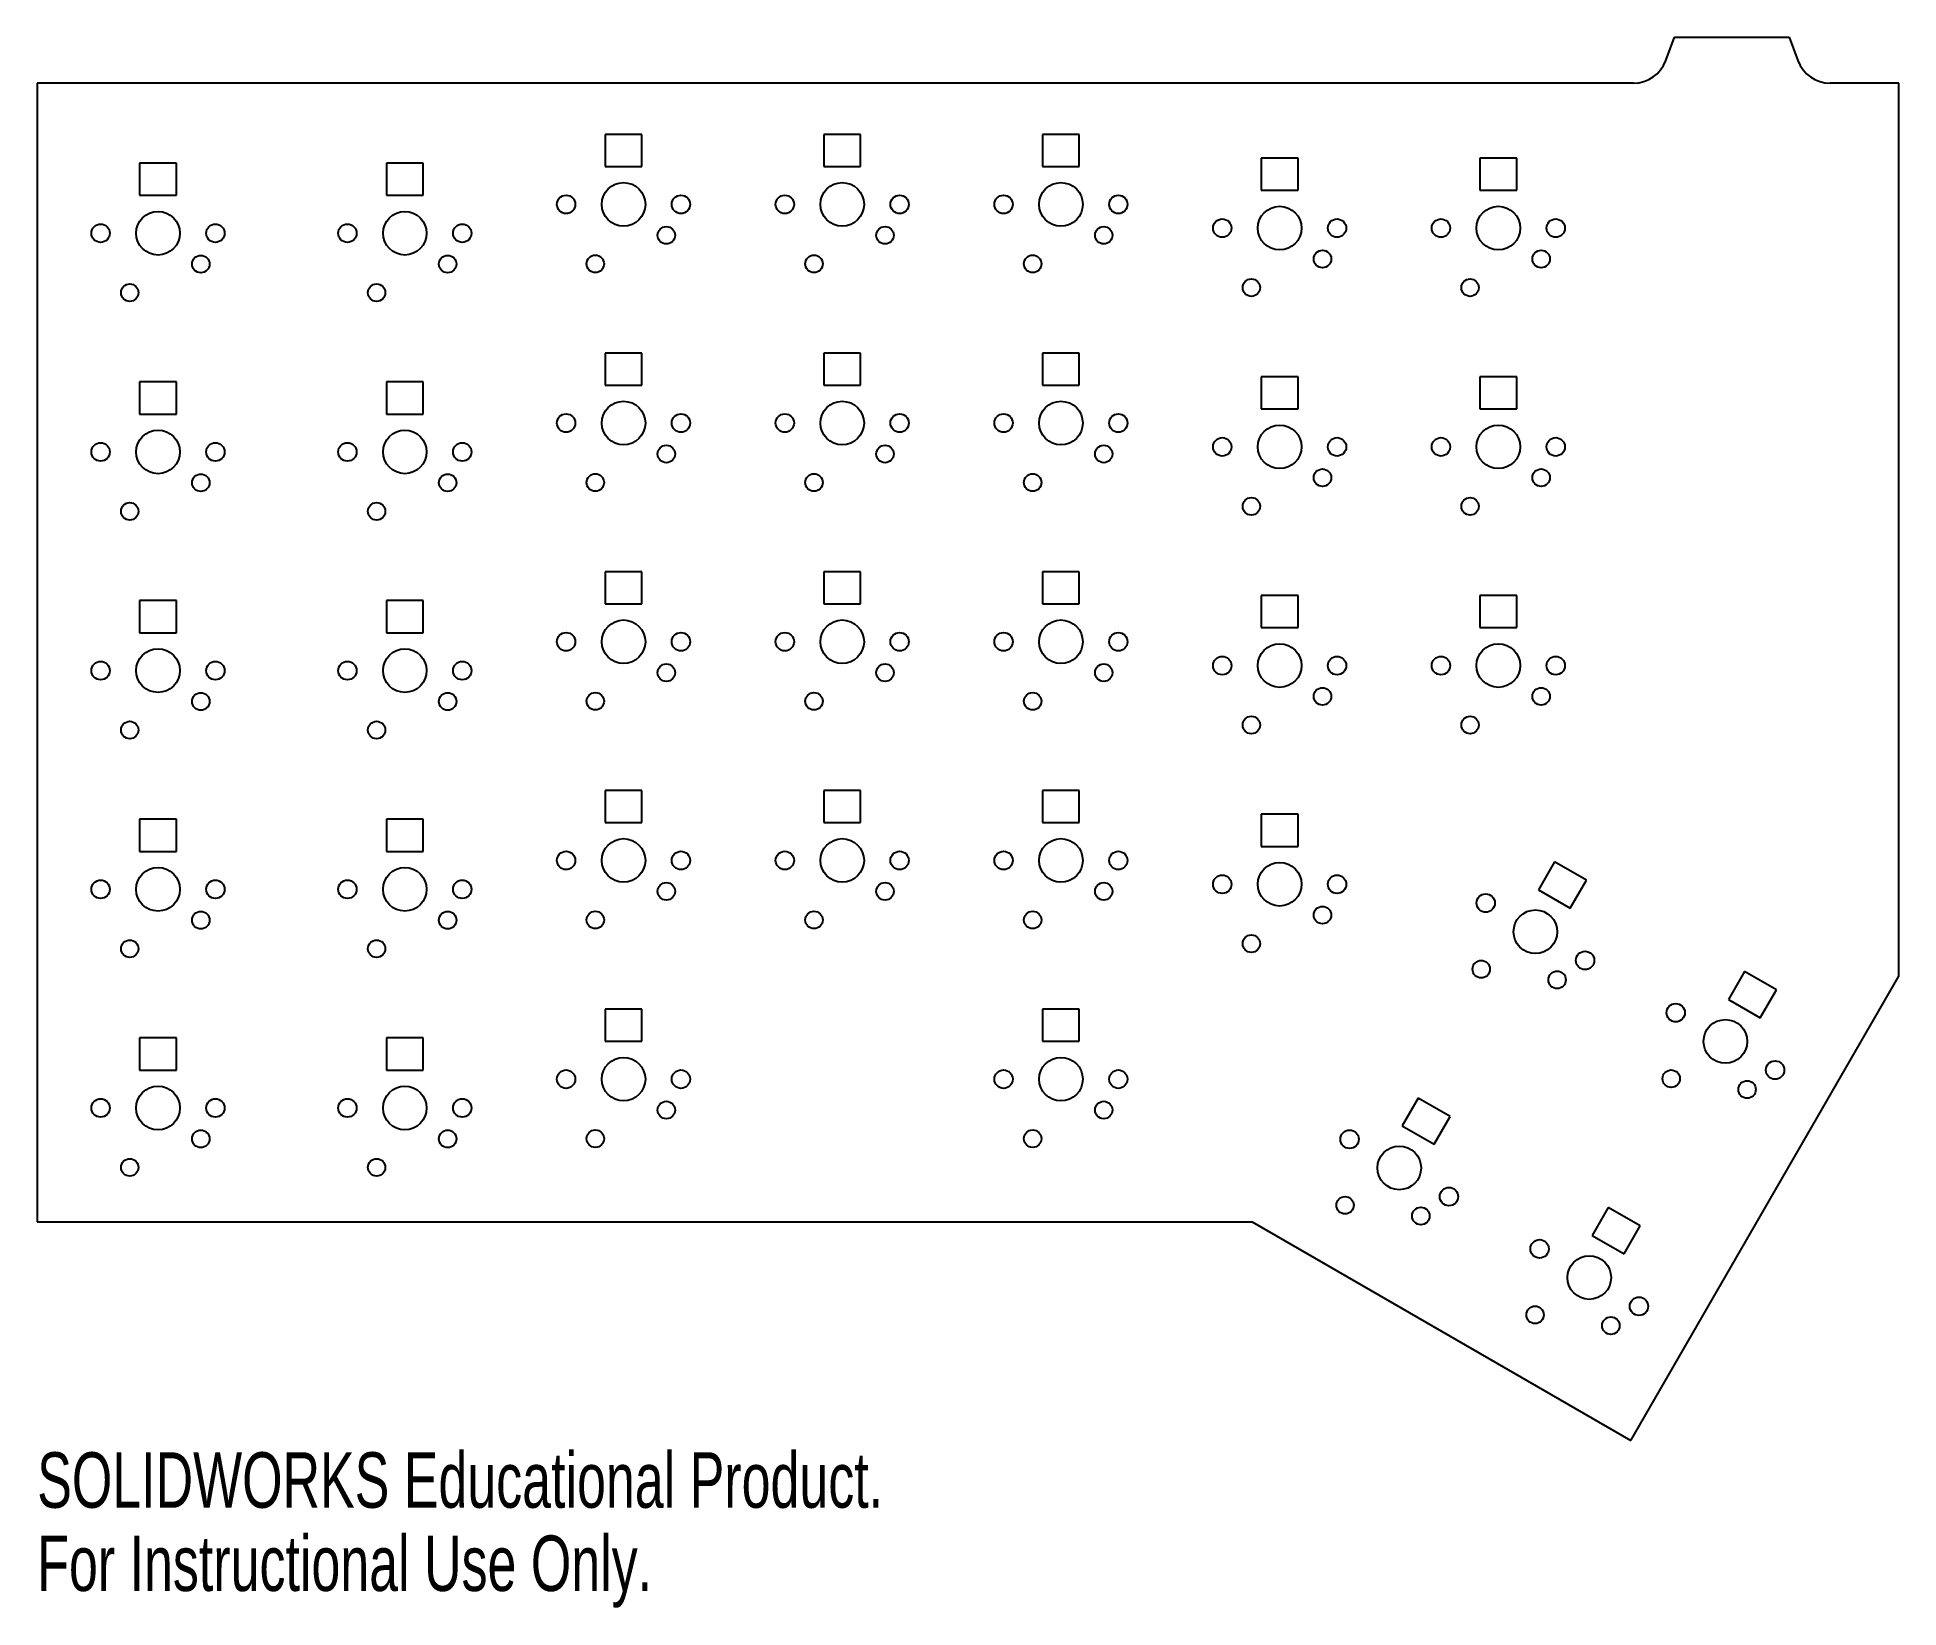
# Model space of a CAD drawing. Header units: millimetres. Extents: x 0 to 162, y -133 to 4.
import ezdxf

# ---------------------------------------------------------------- set-up
doc = ezdxf.new("R2010")
doc.units = ezdxf.units.MM
doc.styles.add('SLDTEXTSTYLE0', font='TXT', dxfattribs={"width": 0.7})

msp = doc.modelspace()

# ---------------------------------------------------------------- linework, layer by layer
at = {"color": 7, "linetype": 'Continuous', "lineweight": 25}
for p, q in [((141.86, 1.96), (142.61, 4)), ((142.61, 4), (152.61, 4)), ((152.61, 4), (153.36, 1.96)), ((139.04, 0), (0, 0)), ((0, 0), (0, -99.2)), ((162.15, 0), (156.18, 0)), ((162.15, -77.8), (162.15, 0)), ((49.47, -4.46), (49.47, -7.26)), ((52.67, -4.46), (49.47, -4.46)), ((52.67, -7.26), (52.67, -4.46)), ((68.52, -4.46), (68.52, -7.26)), ((71.72, -4.46), (68.52, -4.46)), ((71.72, -7.26), (71.72, -4.46)), ((87.57, -4.46), (87.57, -7.26)), ((90.77, -4.46), (87.57, -4.46)), ((90.77, -7.26), (90.77, -4.46)), ((8.92, -6.97), (8.92, -9.77)), ((12.12, -6.97), (8.92, -6.97)), ((12.12, -9.77), (12.12, -6.97)), ((30.42, -6.97), (30.42, -9.77)), ((33.62, -6.97), (30.42, -6.97)), ((33.62, -9.77), (33.62, -6.97)), ((49.47, -7.26), (52.67, -7.26)), ((68.52, -7.26), (71.72, -7.26)), ((87.57, -7.26), (90.77, -7.26)), ((106.62, -6.53), (106.62, -9.33)), ((109.82, -6.53), (106.62, -6.53)), ((109.82, -9.33), (109.82, -6.53)), ((125.67, -6.53), (125.67, -9.33)), ((128.87, -6.53), (125.67, -6.53)), ((128.87, -9.33), (128.87, -6.53)), ((106.62, -9.33), (109.82, -9.33)), ((125.67, -9.33), (128.87, -9.33)), ((8.92, -9.77), (12.12, -9.77)), ((30.42, -9.77), (33.62, -9.77)), ((49.47, -23.51), (49.47, -26.31)), ((52.67, -23.51), (49.47, -23.51)), ((52.67, -26.31), (52.67, -23.51)), ((68.52, -23.51), (68.52, -26.31)), ((71.72, -23.51), (68.52, -23.51)), ((71.72, -26.31), (71.72, -23.51)), ((87.57, -23.51), (87.57, -26.31)), ((90.77, -23.51), (87.57, -23.51)), ((90.77, -26.31), (90.77, -23.51)), ((106.62, -25.58), (106.62, -28.38)), ((109.82, -25.58), (106.62, -25.58)), ((109.82, -28.38), (109.82, -25.58)), ((125.67, -25.58), (125.67, -28.38)), ((128.87, -25.58), (125.67, -25.58)), ((128.87, -28.38), (128.87, -25.58)), ((8.92, -26.02), (8.92, -28.82)), ((12.12, -26.02), (8.92, -26.02)), ((12.12, -28.82), (12.12, -26.02)), ((30.42, -26.02), (30.42, -28.82)), ((33.62, -26.02), (30.42, -26.02)), ((33.62, -28.82), (33.62, -26.02)), ((49.47, -26.31), (52.67, -26.31)), ((68.52, -26.31), (71.72, -26.31)), ((87.57, -26.31), (90.77, -26.31)), ((8.92, -28.82), (12.12, -28.82)), ((30.42, -28.82), (33.62, -28.82)), ((106.62, -28.38), (109.82, -28.38)), ((125.67, -28.38), (128.87, -28.38)), ((49.47, -42.56), (49.47, -45.36)), ((52.67, -42.56), (49.47, -42.56)), ((52.67, -45.36), (52.67, -42.56)), ((68.52, -42.56), (68.52, -45.36)), ((71.72, -42.56), (68.52, -42.56)), ((71.72, -45.36), (71.72, -42.56)), ((87.57, -42.56), (87.57, -45.36)), ((90.77, -42.56), (87.57, -42.56)), ((90.77, -45.36), (90.77, -42.56)), ((8.92, -45.07), (8.92, -47.87)), ((12.12, -45.07), (8.92, -45.07)), ((12.12, -47.87), (12.12, -45.07)), ((30.42, -45.07), (30.42, -47.87)), ((33.62, -45.07), (30.42, -45.07)), ((33.62, -47.87), (33.62, -45.07)), ((49.47, -45.36), (52.67, -45.36)), ((68.52, -45.36), (71.72, -45.36)), ((87.57, -45.36), (90.77, -45.36)), ((106.62, -44.63), (106.62, -47.43)), ((109.82, -44.63), (106.62, -44.63)), ((109.82, -47.43), (109.82, -44.63)), ((125.67, -44.63), (125.67, -47.43)), ((128.87, -44.63), (125.67, -44.63)), ((128.87, -47.43), (128.87, -44.63)), ((8.92, -47.87), (12.12, -47.87)), ((30.42, -47.87), (33.62, -47.87)), ((106.62, -47.43), (109.82, -47.43)), ((125.67, -47.43), (128.87, -47.43)), ((49.47, -61.61), (49.47, -64.41)), ((52.67, -61.61), (49.47, -61.61)), ((52.67, -64.41), (52.67, -61.61)), ((68.52, -61.61), (68.52, -64.41)), ((71.72, -61.61), (68.52, -61.61)), ((71.72, -64.41), (71.72, -61.61)), ((87.57, -61.61), (87.57, -64.41)), ((90.77, -61.61), (87.57, -61.61)), ((90.77, -64.41), (90.77, -61.61)), ((8.92, -64.12), (8.92, -66.92)), ((12.12, -64.12), (8.92, -64.12)), ((12.12, -66.92), (12.12, -64.12)), ((30.42, -64.12), (30.42, -66.92)), ((33.62, -64.12), (30.42, -64.12)), ((33.62, -66.92), (33.62, -64.12)), ((49.47, -64.41), (52.67, -64.41)), ((68.52, -64.41), (71.72, -64.41)), ((87.57, -64.41), (90.77, -64.41)), ((106.62, -63.68), (106.62, -66.48)), ((109.82, -63.68), (106.62, -63.68)), ((109.82, -66.48), (109.82, -63.68)), ((8.92, -66.92), (12.12, -66.92)), ((30.42, -66.92), (33.62, -66.92)), ((106.62, -66.48), (109.82, -66.48)), ((132.17, -67.84), (130.77, -70.26)), ((134.94, -69.44), (132.17, -67.84)), ((133.54, -71.86), (134.94, -69.44)), ((130.77, -70.26), (133.54, -71.86)), ((138.8, -118.24), (162.15, -77.8)), ((148.72, -77.38), (147.32, -79.81)), ((151.49, -78.98), (148.72, -77.38)), ((150.09, -81.41), (151.49, -78.98)), ((49.47, -80.66), (49.47, -83.46)), ((52.67, -80.66), (49.47, -80.66)), ((52.67, -83.46), (52.67, -80.66)), ((87.57, -80.66), (87.57, -83.46)), ((90.77, -80.66), (87.57, -80.66)), ((90.77, -83.46), (90.77, -80.66)), ((147.32, -79.81), (150.09, -81.41)), ((8.92, -83.17), (8.92, -85.97)), ((12.12, -83.17), (8.92, -83.17)), ((12.12, -85.97), (12.12, -83.17)), ((30.42, -83.17), (30.42, -85.97)), ((33.62, -83.17), (30.42, -83.17)), ((33.62, -85.97), (33.62, -83.17)), ((49.47, -83.46), (52.67, -83.46)), ((87.57, -83.46), (90.77, -83.46)), ((8.92, -85.97), (12.12, -85.97)), ((30.42, -85.97), (33.62, -85.97)), ((120.3, -88.41), (118.9, -90.83)), ((123.07, -90.01), (120.3, -88.41)), ((121.67, -92.43), (123.07, -90.01)), ((118.9, -90.83), (121.67, -92.43)), ((136.85, -97.95), (135.45, -100.38)), ((139.62, -99.55), (136.85, -97.95)), ((0, -99.2), (105.82, -99.2)), ((105.82, -99.2), (138.8, -118.24)), ((135.45, -100.38), (138.22, -101.98)), ((138.22, -101.98), (139.62, -99.55))]:
    msp.add_line(p, q, dxfattribs=at)
for centre, radius in [((51.07, -10.56), 1.9), ((70.12, -10.56), 1.9), ((89.17, -10.56), 1.9), ((10.52, -13.07), 1.9), ((32.02, -13.07), 1.9), ((46.07, -10.56), 0.8), ((56.07, -10.56), 0.8), ((65.12, -10.56), 0.8), ((75.12, -10.56), 0.8), ((84.17, -10.56), 0.8), ((94.17, -10.56), 0.8), ((108.22, -12.63), 1.9), ((127.27, -12.63), 1.9), ((5.52, -13.07), 0.8), ((15.52, -13.07), 0.8), ((27.02, -13.07), 0.8), ((37.02, -13.07), 0.8), ((54.8, -13.25), 0.76), ((73.85, -13.25), 0.76), ((92.9, -13.25), 0.76), ((103.22, -12.63), 0.8), ((113.22, -12.63), 0.8), ((122.27, -12.63), 0.8), ((132.27, -12.63), 0.8), ((111.95, -15.32), 0.76), ((131, -15.32), 0.76), ((14.25, -15.76), 0.76), ((35.75, -15.76), 0.76), ((48.61, -15.74), 0.76), ((67.66, -15.74), 0.76), ((86.71, -15.74), 0.76), ((8.06, -18.25), 0.76), ((29.56, -18.25), 0.76), ((105.76, -17.81), 0.76), ((124.81, -17.81), 0.76), ((46.07, -29.61), 0.8), ((51.07, -29.61), 1.9), ((56.07, -29.61), 0.8), ((65.12, -29.61), 0.8), ((70.12, -29.61), 1.9), ((75.12, -29.61), 0.8), ((84.17, -29.61), 0.8), ((89.17, -29.61), 1.9), ((94.17, -29.61), 0.8), ((10.52, -32.12), 1.9), ((32.02, -32.12), 1.9), ((108.22, -31.68), 1.9), ((127.27, -31.68), 1.9), ((5.52, -32.12), 0.8), ((15.52, -32.12), 0.8), ((27.02, -32.12), 0.8), ((37.02, -32.12), 0.8), ((54.8, -32.3), 0.76), ((73.85, -32.3), 0.76), ((92.9, -32.3), 0.76), ((103.22, -31.68), 0.8), ((113.22, -31.68), 0.8), ((122.27, -31.68), 0.8), ((132.27, -31.68), 0.8), ((14.25, -34.81), 0.76), ((35.75, -34.81), 0.76), ((48.61, -34.79), 0.76), ((67.66, -34.79), 0.76), ((86.71, -34.79), 0.76), ((111.95, -34.37), 0.76), ((131, -34.37), 0.76), ((8.06, -37.3), 0.76), ((29.56, -37.3), 0.76), ((105.76, -36.86), 0.76), ((124.81, -36.86), 0.76), ((51.07, -48.66), 1.9), ((70.12, -48.66), 1.9), ((89.17, -48.66), 1.9), ((46.07, -48.66), 0.8), ((56.07, -48.66), 0.8), ((65.12, -48.66), 0.8), ((75.12, -48.66), 0.8), ((84.17, -48.66), 0.8), ((94.17, -48.66), 0.8), ((10.52, -51.17), 1.9), ((32.02, -51.17), 1.9), ((103.22, -50.73), 0.8), ((108.22, -50.73), 1.9), ((113.22, -50.73), 0.8), ((122.27, -50.73), 0.8), ((127.27, -50.73), 1.9), ((132.27, -50.73), 0.8), ((5.52, -51.17), 0.8), ((15.52, -51.17), 0.8), ((27.02, -51.17), 0.8), ((37.02, -51.17), 0.8), ((54.8, -51.35), 0.76), ((73.85, -51.35), 0.76), ((92.9, -51.35), 0.76), ((14.25, -53.86), 0.76), ((35.75, -53.86), 0.76), ((48.61, -53.84), 0.76), ((67.66, -53.84), 0.76), ((86.71, -53.84), 0.76), ((111.95, -53.42), 0.76), ((131, -53.42), 0.76), ((8.06, -56.35), 0.76), ((29.56, -56.35), 0.76), ((105.76, -55.91), 0.76), ((124.81, -55.91), 0.76), ((51.07, -67.71), 1.9), ((70.12, -67.71), 1.9), ((89.17, -67.71), 1.9), ((46.07, -67.71), 0.8), ((56.07, -67.71), 0.8), ((65.12, -67.71), 0.8), ((75.12, -67.71), 0.8), ((84.17, -67.71), 0.8), ((94.17, -67.71), 0.8), ((108.22, -69.78), 1.9), ((5.52, -70.22), 0.8), ((10.52, -70.22), 1.9), ((15.52, -70.22), 0.8), ((27.02, -70.22), 0.8), ((32.02, -70.22), 1.9), ((37.02, -70.22), 0.8), ((54.8, -70.4), 0.76), ((73.85, -70.4), 0.76), ((92.9, -70.4), 0.76), ((103.22, -69.78), 0.8), ((113.22, -69.78), 0.8), ((126.17, -71.42), 0.8), ((14.25, -72.91), 0.76), ((35.75, -72.91), 0.76), ((48.61, -72.89), 0.76), ((67.66, -72.89), 0.76), ((86.71, -72.89), 0.76), ((111.95, -72.47), 0.76), ((130.5, -73.92), 1.9), ((105.76, -74.96), 0.76), ((8.06, -75.4), 0.76), ((29.56, -75.4), 0.76), ((134.83, -76.42), 0.8), ((125.78, -77.18), 0.76), ((132.39, -78.11), 0.76), ((142.72, -80.97), 0.8), ((147.05, -83.47), 1.9), ((51.07, -86.76), 1.9), ((89.17, -86.76), 1.9), ((151.38, -85.97), 0.8), ((10.52, -89.27), 1.9), ((32.02, -89.27), 1.9), ((46.07, -86.76), 0.8), ((56.07, -86.76), 0.8), ((84.17, -86.76), 0.8), ((94.17, -86.76), 0.8), ((142.33, -86.72), 0.76), ((148.94, -87.66), 0.76), ((5.52, -89.27), 0.8), ((15.52, -89.27), 0.8), ((27.02, -89.27), 0.8), ((37.02, -89.27), 0.8), ((54.8, -89.45), 0.76), ((92.9, -89.45), 0.76), ((14.25, -91.96), 0.76), ((35.75, -91.96), 0.76), ((48.61, -91.94), 0.76), ((86.71, -91.94), 0.76), ((114.31, -91.99), 0.8), ((8.06, -94.45), 0.76), ((29.56, -94.45), 0.76), ((118.64, -94.49), 1.9), ((113.92, -97.74), 0.76), ((122.97, -96.99), 0.8), ((120.52, -98.68), 0.76), ((130.86, -101.54), 0.8), ((135.19, -104.04), 1.9), ((130.47, -107.29), 0.76), ((139.52, -106.54), 0.8), ((137.07, -108.23), 0.76)]:
    msp.add_circle(centre, radius, dxfattribs=at)
for centre, start, end in [((139.04, 3), 270, 339.736), ((156.18, 3), 200.264, 270)]:
    msp.add_arc(centre, 3, start, end, dxfattribs=at)

# ---------------------------------------------------------------- texts
at = {"color": 7, "linetype": 'Continuous', "char_height": 4.8336, "attachment_point": 1, "style": 'SLDTEXTSTYLE0'}
for s, insert in [('SOLIDWORKS Educational Product.', (0, -119.26)), ('For Instructional Use Only.', (0, -126.51))]:
    msp.add_mtext(s, dxfattribs=dict(at, insert=insert))

doc.saveas('drawing.dxf')
